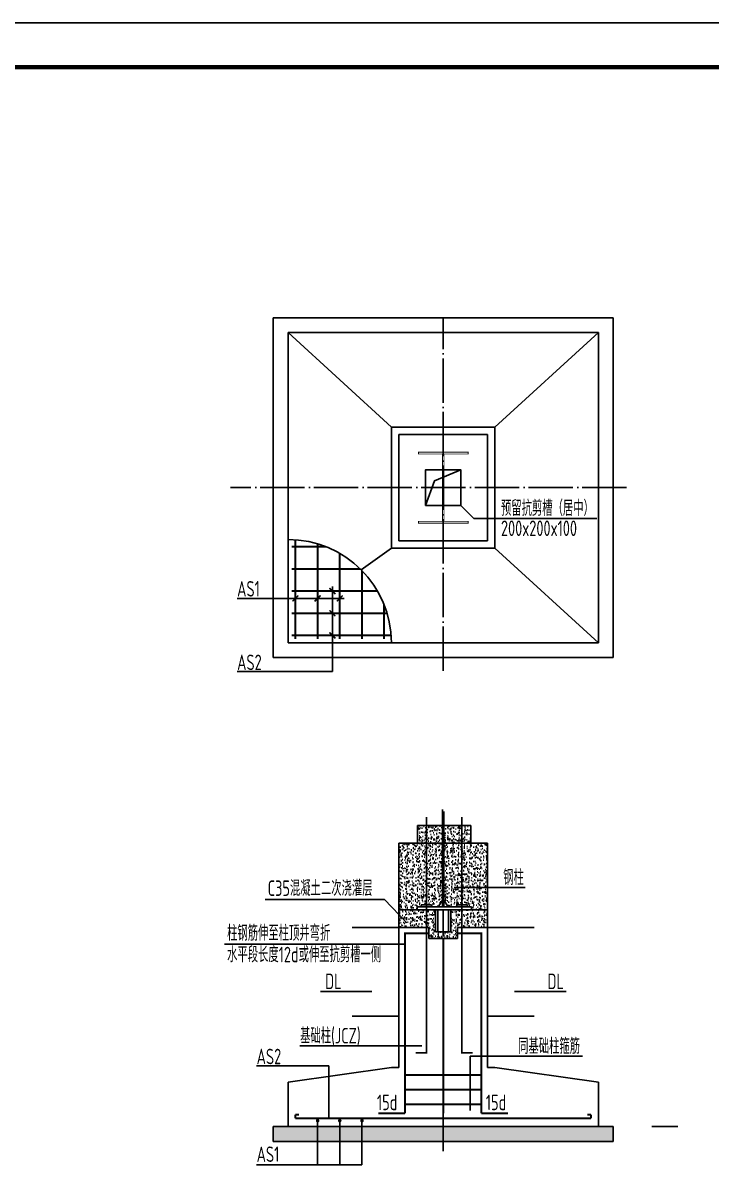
# Model space of a CAD drawing. Extents: x 9539573 to 9710259, y 1656270 to 2510207.
# Drawn here: x 9663697 to 9686978, y 2366538 to 2405195 of the extents above; entities that cross this region are included whole.
import ezdxf

# ---------------------------------------------------------------- set-up
doc = ezdxf.new("R2010")
doc.units = 0
doc.header["$LTSCALE"] = 1000
doc.header["$MEASUREMENT"] = 0
doc.linetypes.add('DOTE', pattern=[2.42, 2, -0.2, 0.02, -0.2])
doc.layers.get('0').update_dxf_attribs({"linetype": 'CONTINUOUS'})
for name, color, linetype in [('1505', 2, 'CONTINUOUS'), ('1525', 1, 'CONTINUOUS'), ('1526', 7, 'CONTINUOUS'), ('1527', 7, 'CONTINUOUS'), ('2', 3, 'CONTINUOUS'), ('708', 2, 'CONTINUOUS'), ('AXIS', 3, 'CONTINUOUS'), ('DOTE', 8, 'DOTE'), ('PUB_TEXT', 7, 'CONTINUOUS'), ('PUB_TITLE', 4, 'CONTINUOUS'), ('TEXT', 7, 'CONTINUOUS'), ('柱', 2, 'CONTINUOUS'), ('柱构件', 2, 'CONTINUOUS')]:
    doc.layers.add(name, color=color, linetype=linetype)
doc.styles.add('TSSD_REIN', font='atssdeng.shx', dxfattribs={"width": 0.7, "bigfont": 'atssdchn.shx'})

# ---------------------------------------------------------------- blocks, each defined once
blk = doc.blocks.new('2D1F545GF45G45F')
at = {"layer": '1505'}
h = blk.add_hatch(dxfattribs=at)
h.set_pattern_fill('混凝土', color=256, scale=25, style=0)
h.set_pattern_definition([(50, (-12516.8, -10902.38), (179.3150457, -15.6880337), [18.75, -206.25]), (355, (-12516.8, -10902.38), (-34.6878334, 188.0480334), [15, -165]), (100.4514, (-12501.85, -10903.68), (144.6273454, 172.3598855), [15.9350475, -175.285528]), (46.1842, (-12516.8, -10852.38), (266.810262, -41.3797536), [28.125, -309.375]), (96.6356, (-12494.56, -10855.83), (233.665676, 243.529468), [23.902572, -262.92825]), (351.1842, (-12516.8, -10852.38), (233.665486, 243.52965), [22.5, -247.5]), (21, (-12491.8, -10864.88), (149.226763, -100.6547227), [18.75, -206.25]), (326, (-12491.8, -10864.88), (60.828833, 181.2875113), [15, -165]), (71.4514, (-12479.36, -10873.27), (210.055657, 80.632624), [15.9350475, -175.285528]), (37.5, (-12516.794, -10902.38), (3.03996383, 83.22346346), [0, -163, 0, -167.5, 0, -165.625]), (7.5, (-12516.79, -10902.38), (65.7673844, 98.602928), [0, -95.5, 0, -159.25, 0, -63.125]), (327.5, (-12572.544, -10902.38), (133.45560904, -5.63871793), [0, -62.5, 0, -195, 0, -258.75]), (317.5, (-12597.54, -10902.38), (145.7965423, 25.0262456), [0, -81.25, 0, -129.5, 0, -183.75])])
h.paths.add_polyline_path([(7969303, 2384879), (7969103, 2384879), (7969103, 2384479), (7969303, 2384479)])
h.paths.add_polyline_path([(7968303, 2384879), (7968103, 2384879), (7968103, 2384479), (7968303, 2384479)])
h.paths.add_polyline_path([(7968668, 2384879), (7968303, 2384879), (7968303, 2384479), (7968668, 2384479)])
h.paths.add_polyline_path([(7969103, 2384879), (7968764, 2384879), (7968756, 2384855), (7968751, 2384879), (7968695, 2384879), (7968695, 2384479), (7969103, 2384479)])
h.paths.add_polyline_path([(7969103, 2384479), (7968695, 2384479), (7968695, 2383196), (7968795, 2383046), (7968992, 2383046), (7968992, 2383092), (7969103, 2383092)])
h.paths.add_polyline_path([(7968668, 2384479), (7968303, 2384479), (7968303, 2383092), (7968420, 2383092), (7968420, 2383046), (7968568, 2383046), (7968668, 2383196)])
h.paths.add_polyline_path([(7969100, 2382979), (7968854, 2382979), (7968854, 2382479), (7968682, 2382479), (7968682, 2382329), (7969004, 2382329), (7969004, 2382579), (7969100, 2382579)])
h.paths.add_polyline_path([(7968509, 2382979), (7968306, 2382979), (7968306, 2382579), (7968359, 2382579), (7968359, 2382329), (7968682, 2382329), (7968682, 2382479), (7968509, 2382479)])
h.paths.add_polyline_path([(7968303, 2384479), (7967682, 2384479), (7967682, 2382979), (7968097, 2382979), (7968097, 2383046), (7968187, 2383046), (7968187, 2383092), (7968303, 2383092)], flags=0)
h.paths.add_polyline_path([(7969682, 2384479), (7969103, 2384479), (7969103, 2383480), (7969682, 2383480)], flags=0)
h.paths.add_polyline_path([(7968303, 2384479), (7967682, 2384479), (7967682, 2382979), (7968097, 2382979), (7968097, 2383046), (7968187, 2383046), (7968187, 2383092), (7968303, 2383092)], flags=16)
h.paths.add_polyline_path([(7969682, 2384479), (7969103, 2384479), (7969103, 2383480), (7969682, 2383480)], flags=16)
h.paths.add_polyline_path([(7968668, 2384479), (7968303, 2384479), (7968303, 2383092), (7968420, 2383092), (7968420, 2383046), (7968568, 2383046), (7968668, 2383196)], flags=16)
h.paths.add_polyline_path([(7968306, 2382979), (7967682, 2382979), (7967682, 2382579), (7968306, 2382579)])
h.paths.add_polyline_path([(7969682, 2382979), (7969100, 2382979), (7969100, 2382579), (7969682, 2382579)])
h.paths.add_polyline_path([(7969682, 2384479), (7969103, 2384479), (7969103, 2383480), (7969682, 2383480)])
h.paths.add_polyline_path([(7967682, 2384479), (7967682, 2382979), (7968097, 2382979), (7968097, 2383046), (7968187, 2383046), (7968187, 2383092), (7968420, 2383092), (7968420, 2383046), (7968568, 2383046), (7968668, 2383196), (7968668, 2384479)])
h.paths.add_polyline_path([(7969316, 2382979), (7969316, 2383046), (7969226, 2383046), (7969226, 2383092), (7969103, 2383092), (7969103, 2383480), (7969682, 2383480), (7969682, 2382979)])
h = blk.add_hatch(dxfattribs=at)
h.set_pattern_fill('混凝土', color=256, scale=25, style=0)
h.set_pattern_definition([(50, (5458007.97, 1854991.11), (179.315046, -15.688034), [18.75, -206.25]), (355, (5458007.97, 1854991.11), (-34.687833, 188.048033), [15, -165]), (100.4514, (5458022.91, 1854989.8), (144.627345, 172.359886), [15.935047, -175.285528]), (46.1842, (5458007.97, 1855041.11), (266.810262, -41.379754), [28.125, -309.375]), (96.6356, (5458030.2, 1855037.67), (233.665676, 243.529468), [23.902572, -262.92825]), (351.1842, (5458007.97, 1855041.1), (233.665486, 243.52965), [22.5, -247.5]), (21, (5458032.97, 1855028.61), (149.226763, -100.654723), [18.75, -206.25]), (326, (5458032.97, 1855028.61), (60.828833, 181.287511), [15, -165]), (71.4514, (5458045.4, 1855020.23), (210.055657, 80.632624), [15.935047, -175.285528]), (37.5, (5458007.97, 1854991.114), (3.0399638, 83.2234635), [0, -163, 0, -167.5, 0, -165.625]), (7.5, (5458007.97, 1854991.11), (65.7673844, 98.602928), [0, -95.5, 0, -159.25, 0, -63.125]), (327.5, (5457952.22, 1854991.114), (133.455609, -5.638718), [0, -62.5, 0, -195, 0, -258.75]), (317.5, (5457927.22, 1854991.11), (145.7965423, 25.0262456), [0, -81.25, 0, -129.5, 0, -183.75])])
h.paths.add_polyline_path([(7965849, 2378088), (7964849, 2378088), (7964849, 2377755), (7965849, 2377755)])
h.paths.add_polyline_path([(7966349, 2378088), (7965849, 2378088), (7965849, 2377755), (7966349, 2377755)])
h.paths.add_polyline_path([(7966849, 2378088), (7966349, 2378088), (7966349, 2377755), (7966849, 2377755)])
h.paths.add_polyline_path([(7968682, 2378088), (7966849, 2378088), (7966849, 2377755), (7968682, 2377755)])
h.paths.add_polyline_path([(7972515, 2378088), (7968682, 2378088), (7968682, 2377755), (7972515, 2377755)])
for p, q in [((7972515, 2396336), (7964849, 2396336)), ((7964849, 2396336), (7964849, 2388670)), ((7972515, 2388670), (7972515, 2396336)), ((7972182, 2396003), (7965182, 2396003)), ((7965182, 2396003), (7965182, 2389003)), ((7967515, 2393870), (7965182, 2396003)), ((7969849, 2393870), (7972182, 2396003)), ((7972182, 2389003), (7972182, 2396003)), ((7969849, 2393870), (7967515, 2393870)), ((7967515, 2393870), (7967515, 2391136)), ((7969849, 2391136), (7969849, 2393870)), ((7967515, 2391136), (7966830, 2390651)), ((7967515, 2391136), (7969849, 2391136)), ((7969849, 2391136), (7972182, 2389003)), ((7965182, 2389003), (7972182, 2389003)), ((7964849, 2388670), (7972515, 2388670)), ((7968103, 2384479), (7968103, 2384879)), ((7968103, 2384879), (7969303, 2384879)), ((7969303, 2384479), (7969303, 2384879)), ((7967682, 2379421), (7967682, 2384479)), ((7967682, 2384479), (7969682, 2384479)), ((7969682, 2379421), (7969682, 2384479)), ((7967682, 2382979), (7969682, 2382979)), ((7967682, 2382579), (7966629, 2382579)), ((7967682, 2382579), (7968359, 2382579)), ((7968359, 2382329), (7968359, 2382579)), ((7969004, 2382579), (7969004, 2382329)), ((7969004, 2382579), (7969682, 2382579)), ((7969682, 2382579), (7970735, 2382579)), ((7969004, 2382329), (7968359, 2382329)), ((7967682, 2380579), (7966629, 2380579)), ((7969682, 2380579), (7970735, 2380579)), ((7965182, 2379088), (7967516, 2379421)), ((7972182, 2379088), (7969848, 2379421)), ((7965182, 2378088), (7965182, 2379088)), ((7972182, 2378088), (7972182, 2379088)), ((7972515, 2378088), (7964849, 2378088)), ((7964849, 2378088), (7964849, 2377755)), ((7972515, 2377755), (7972515, 2378088)), ((7964849, 2377755), (7972515, 2377755))]:
    blk.add_line(p, q, dxfattribs=at)
blk.add_arc((7965181, 2389002), 2331, 0.0209, 89.9791, dxfattribs=at)
at = {"layer": '1525', "const_width": 45}
for points in [[(7965349, 2389086), (7965349, 2391328)], [(7965265, 2391170), (7966041, 2391170)], [(7965849, 2389086), (7965849, 2391236)], [(7966349, 2389086), (7966349, 2391021)], [(7965265, 2390670), (7966811, 2390670)], [(7966849, 2389086), (7966849, 2390632)], [(7965265, 2390170), (7967199, 2390170)], [(7967349, 2389086), (7967349, 2389862)], [(7965265, 2389670), (7967415, 2389670)], [(7965265, 2389170), (7967499, 2389170)], [(7967822, 2378388), (7967822, 2382448), (7968349, 2382448)], [(7968682, 2378388), (7968682, 2382329)], [(7969012, 2382448), (7969542, 2382448), (7969542, 2378388)], [(7967822, 2379255), (7969542, 2379255)], [(7967822, 2378921), (7969542, 2378921)], [(7967822, 2378588), (7969542, 2378588)], [(7965349, 2378275), (7965349, 2378358)], [(7965349, 2378358), (7965432, 2378358)], [(7965349, 2378275), (7972015, 2378275)], [(7967822, 2378388), (7967222, 2378388)], [(7969542, 2378388), (7970142, 2378388)], [(7972015, 2378358), (7971932, 2378358)], [(7972015, 2378275), (7972015, 2378358)]]:
    blk.add_lwpolyline(points, dxfattribs=at)
at = {"layer": '1525', "const_width": 40}
for points in [[(7965869, 2378221, 1), (7965829, 2378221, 1), (7965869, 2378221, 1)], [(7966369, 2378221, 1), (7966329, 2378221, 1), (7966369, 2378221, 1)], [(7966869, 2378221, 1), (7966829, 2378221, 1), (7966869, 2378221, 1)]]:
    blk.add_lwpolyline(points, format="xyb", dxfattribs=at)
at = {"layer": '1526'}
for p, q in [((7966182, 2388355), (7966182, 2390270)), ((7964034, 2390003), (7966449, 2390003)), ((7966182, 2388355), (7964034, 2388355)), ((7964474, 2379457), (7966099, 2379457)), ((7966099, 2378275), (7966099, 2379457)), ((7965849, 2378221), (7965849, 2377226)), ((7966349, 2378221), (7966349, 2377226)), ((7966849, 2378221), (7966849, 2377226)), ((7966849, 2377226), (7964474, 2377226))]:
    blk.add_line(p, q, dxfattribs=at)
at = {"layer": '1527', "const_width": 35}
for points in [[(7965282, 2389936), (7965415, 2390070)], [(7965782, 2389936), (7965915, 2390070)], [(7966115, 2390236), (7966249, 2390103)], [(7966282, 2389936), (7966415, 2390070)], [(7966115, 2389736), (7966249, 2389603)], [(7966115, 2389236), (7966249, 2389103)]]:
    blk.add_lwpolyline(points, dxfattribs=at)
at = {"layer": '2'}
for p, q in [((7968509, 2382479), (7968509, 2382979)), ((7968559, 2382479), (7968559, 2382979)), ((7968804, 2382479), (7968804, 2382979)), ((7968854, 2382979), (7968854, 2382479)), ((7968854, 2382479), (7968509, 2382479))]:
    blk.add_line(p, q, dxfattribs=at)
for points in [[(7968306, 2383224, 35, 35, 0), (7968306, 2379753, 35, 35, 0), (7968306, 2383224, 35, 35, 0), (7968306, 2379753, 40, 40, 0), (7968063, 2379753, 0, 0, 0)], [(7969100, 2383239, 35, 35, 0), (7969100, 2379753, 35, 35, 0), (7969100, 2383239, 35, 35, 0), (7969100, 2379753, 40, 40, 0), (7969343, 2379753, 0, 0, 0)]]:
    blk.add_lwpolyline(points, format="xyseb", dxfattribs=at)
at = {"layer": '708'}
for p, q in [((7969682, 2393703), (7967682, 2393703)), ((7967682, 2393703), (7967682, 2391303)), ((7969682, 2391303), (7969682, 2393703)), ((7967682, 2391303), (7969682, 2391303)), ((7967516, 2379421), (7967682, 2379421)), ((7969682, 2379421), (7969848, 2379421))]:
    blk.add_line(p, q, dxfattribs=at)
at = {"layer": 'AXIS'}
blk.add_line((7973383, 2378088), (7973971, 2378088), dxfattribs=at)
at = {"layer": 'DOTE', "color": 252, "linetype": 'DOTE', "ltscale": 0.5}
for p, q in [((7968682, 2388370), (7968682, 2396336)), ((7972815, 2392503), (7963887, 2392503)), ((7968682, 2377535), (7968682, 2382991))]:
    blk.add_line(p, q, dxfattribs=at)
at = {"layer": 'PUB_TEXT', "color": 6}
for points in [[(7968282, 2392103), (7968488, 2392657), (7969082, 2392903)], [(7969082, 2392103), (7969375, 2391810), (7972149, 2391810)]]:
    blk.add_lwpolyline(points, dxfattribs=at)
blk.add_lwpolyline([(7968282, 2392103), (7969082, 2392103), (7969082, 2392903), (7968282, 2392903)], close=True, dxfattribs=at)
at = {"layer": 'TEXT'}
for p, q in [((7968932, 2383480), (7970530, 2383480)), ((7967361, 2383212), (7964667, 2383212)), ((7967859, 2382687), (7967361, 2383212)), ((7967822, 2382200), (7963752, 2382200)), ((7967072, 2381134), (7965912, 2381134)), ((7970292, 2381134), (7971452, 2381134)), ((7968201, 2379908), (7965450, 2379908)), ((7969288, 2378452), (7969288, 2379673)), ((7969288, 2379673), (7971825, 2379673))]:
    blk.add_line(p, q, dxfattribs=at)
at = {"layer": '柱', "color": 2, "const_width": 20}
blk.add_lwpolyline([(7968122, 2391703), (7969242, 2391703), (7969242, 2391743), (7968698, 2391743), (7968698, 2393263), (7969242, 2393263), (7969242, 2393303), (7968122, 2393303), (7968122, 2393263), (7968666, 2393263), (7968666, 2391743), (7968122, 2391743)], close=True, dxfattribs=at)
at = {"layer": '柱构件', "color": 3}
for p, q in [((7968668, 2383046), (7968668, 2385239)), ((7968695, 2383046), (7968695, 2385199)), ((7968303, 2383046), (7968303, 2385065)), ((7969103, 2383046), (7969103, 2385065)), ((7968420, 2383092), (7968187, 2383092)), ((7968187, 2383092), (7968187, 2383046)), ((7968420, 2383046), (7968420, 2383092)), ((7968568, 2383046), (7968668, 2383196)), ((7968662, 2383196), (7968702, 2383196)), ((7968795, 2383046), (7968695, 2383196)), ((7968992, 2383092), (7968992, 2383046)), ((7969226, 2383092), (7968992, 2383092)), ((7969226, 2383046), (7969226, 2383092)), ((7969316, 2383046), (7968097, 2383046)), ((7968097, 2382979), (7968097, 2383046)), ((7969316, 2382979), (7969316, 2383046))]:
    blk.add_line(p, q, dxfattribs=at)
at = {"layer": 'PUB_TEXT', "color": 6, "style": 'TSSD_REIN', "width": 0.7}
for s, p in [('预留抗剪槽（居中）', (7969984, 2391866)), ('200x200x100', (7969984, 2391411))]:
    blk.add_text(s, height=350, dxfattribs=at).set_placement(p)
at = {"layer": 'TEXT', "style": 'TSSD_REIN', "width": 0.7}
for s, p in [('AS1', (7964034, 2390046)), ('AS2', (7964034, 2388387)), ('钢柱', (7970035, 2383535)), ('C35混凝土二次浇灌层', (7964723, 2383291)), ('柱钢筋伸至柱顶并弯折', (7963808, 2382279)), ('水平段长度12d或伸至抗剪槽一侧', (7963808, 2381795)), ('DL', (7966019, 2381189)), ('DL', (7971033, 2381189)), ('基础柱(JCZ)', (7965454, 2379963)), ('同基础柱箍筋', (7970370, 2379728)), ('AS2', (7964474, 2379495)), ('15d', (7967188, 2378458)), ('15d', (7969643, 2378458)), ('AS1', (7964474, 2377290))]:
    blk.add_text(s, height=350, dxfattribs=at).set_placement(p)

msp = doc.modelspace()

# ---------------------------------------------------------------- linework, layer by layer
at = {"layer": 'PUB_TITLE'}
msp.add_lwpolyline([(9598809.4, 2342194.8), (9710259.4, 2342194.8), (9710259.4, 2405194.8), (9598809.4, 2405194.8)], close=True, dxfattribs=at)
at = {"layer": 'PUB_TITLE', "const_width": 150}
msp.add_lwpolyline([(9602559.4, 2343694.8), (9708759.4, 2343694.8), (9708759.4, 2403694.8), (9602559.4, 2403694.8)], close=True, dxfattribs=at)

# ---------------------------------------------------------------- block references
at = {"xscale": 1.5, "yscale": 1.5, "zscale": 1.5}
msp.add_blockref('2D1F545GF45G45F', (-2275106.9, -1199289), dxfattribs=at)

doc.saveas('drawing.dxf')
